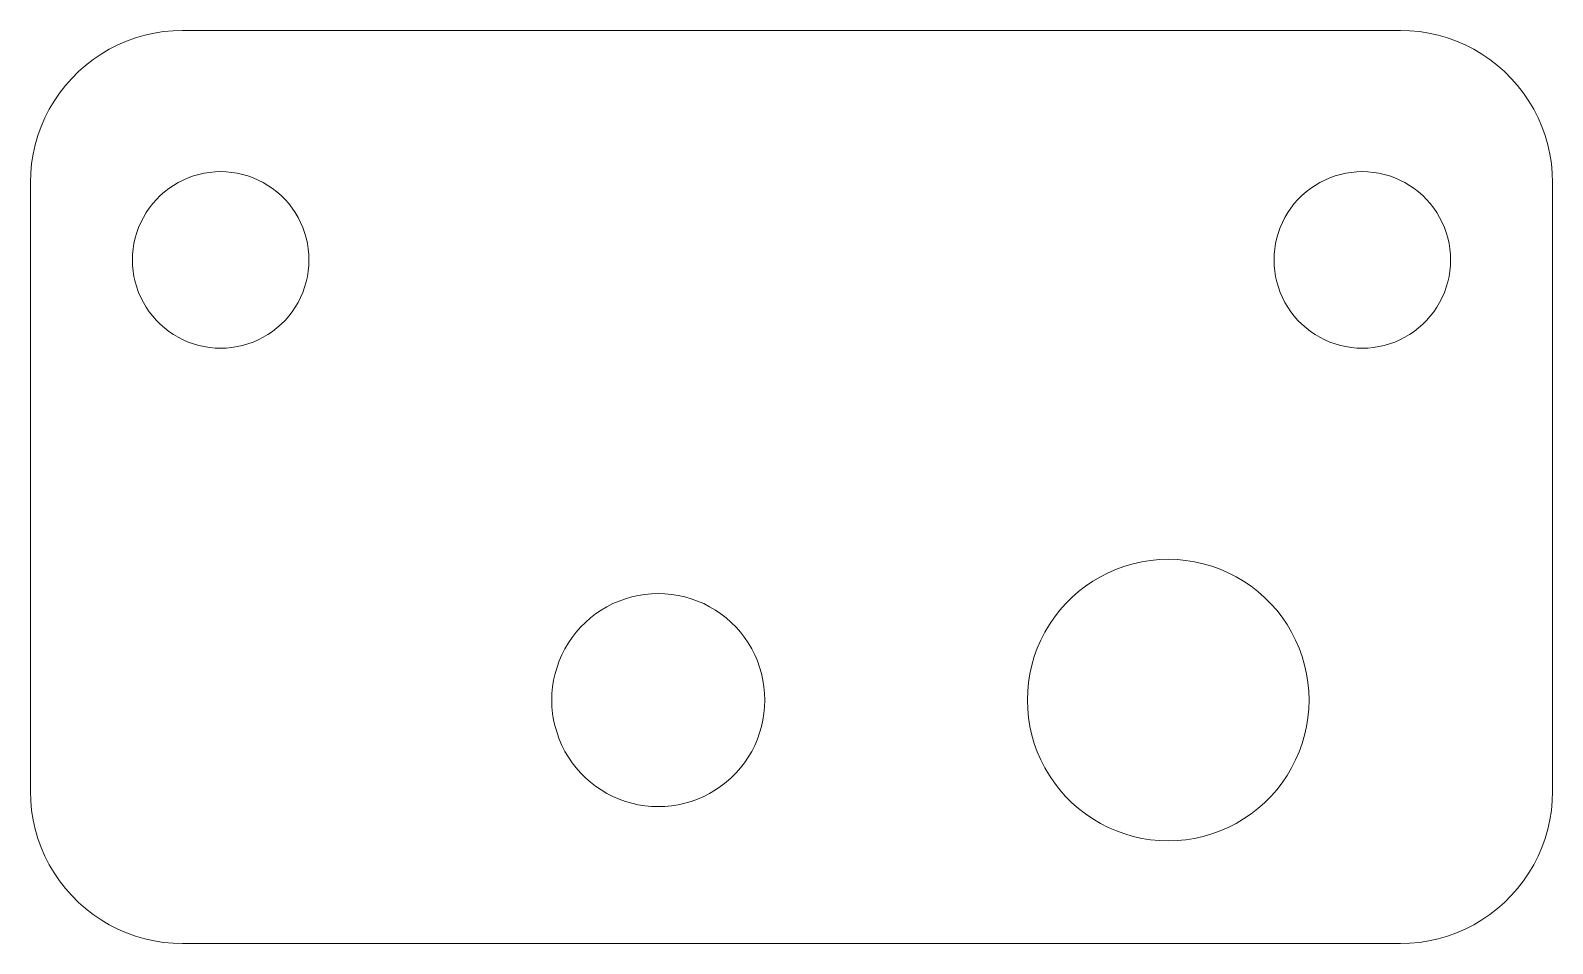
# Model space of a CAD drawing. Header units: millimetres. Extents: x -12.7 to 12.7, y -7.6 to 7.6.
import ezdxf

# ---------------------------------------------------------------- set-up
doc = ezdxf.new("R2010")
doc.units = ezdxf.units.MM
doc.layers.get('0').update_dxf_attribs({"linetype": 'CONTINUOUS', "lineweight": 0})

msp = doc.modelspace()

# ---------------------------------------------------------------- linework, layer by layer
for p, q in [((-10.319, 7.615), (-10.16, 7.62)), ((-10.16, 7.62), (10.16, 7.62)), ((10.16, 7.62), (10.319, 7.615)), ((-11.384, 7.306), (-11.241, 7.378)), ((-11.241, 7.378), (-11.095, 7.442)), ((-11.095, 7.442), (-10.945, 7.496)), ((-10.945, 7.496), (-10.792, 7.54)), ((-10.792, 7.54), (-10.636, 7.575)), ((-10.636, 7.575), (-10.478, 7.6)), ((-10.478, 7.6), (-10.319, 7.615)), ((10.319, 7.615), (10.478, 7.6)), ((10.478, 7.6), (10.636, 7.575)), ((10.636, 7.575), (10.792, 7.54)), ((10.792, 7.54), (10.945, 7.496)), ((10.945, 7.496), (11.095, 7.442)), ((11.095, 7.442), (11.241, 7.378)), ((11.241, 7.378), (11.384, 7.306)), ((-11.779, 7.037), (-11.653, 7.135)), ((-11.653, 7.135), (-11.521, 7.225)), ((-11.521, 7.225), (-11.384, 7.306)), ((11.384, 7.306), (11.521, 7.225)), ((11.521, 7.225), (11.653, 7.135)), ((11.653, 7.135), (11.779, 7.037)), ((-12.012, 6.819), (-11.899, 6.932)), ((-11.899, 6.932), (-11.779, 7.037)), ((11.779, 7.037), (11.899, 6.932)), ((11.899, 6.932), (12.012, 6.819)), ((-12.215, 6.573), (-12.117, 6.699)), ((-12.117, 6.699), (-12.012, 6.819)), ((12.012, 6.819), (12.117, 6.699)), ((12.117, 6.699), (12.215, 6.573)), ((-12.386, 6.304), (-12.305, 6.441)), ((-12.305, 6.441), (-12.215, 6.573)), ((12.215, 6.573), (12.305, 6.441)), ((12.305, 6.441), (12.386, 6.304)), ((-12.522, 6.015), (-12.458, 6.161)), ((-12.458, 6.161), (-12.386, 6.304)), ((12.386, 6.304), (12.458, 6.161)), ((12.458, 6.161), (12.522, 6.015)), ((-12.62, 5.712), (-12.576, 5.865)), ((-12.576, 5.865), (-12.522, 6.015)), ((12.522, 6.015), (12.576, 5.865)), ((12.576, 5.865), (12.62, 5.712)), ((-12.655, 5.556), (-12.62, 5.712)), ((12.62, 5.712), (12.655, 5.556)), ((-12.695, 5.239), (-12.68, 5.398)), ((-12.68, 5.398), (-12.655, 5.556)), ((12.655, 5.556), (12.68, 5.398)), ((12.68, 5.398), (12.695, 5.239)), ((-12.7, 5.08), (-12.695, 5.239)), ((-12.7, -5.08), (-12.7, 5.08)), ((-10.314, 5.034), (-10.235, 5.081)), ((-10.235, 5.081), (-10.152, 5.123)), ((-10.152, 5.123), (-10.067, 5.159)), ((-10.067, 5.159), (-9.98, 5.191)), ((-9.98, 5.191), (-9.891, 5.217)), ((-9.891, 5.217), (-9.801, 5.237)), ((-9.801, 5.237), (-9.71, 5.251)), ((-9.71, 5.251), (-9.618, 5.26)), ((-9.618, 5.26), (-9.525, 5.263)), ((-9.525, 5.263), (-9.432, 5.26)), ((-9.432, 5.26), (-9.34, 5.251)), ((-9.34, 5.251), (-9.249, 5.237)), ((-9.249, 5.237), (-9.159, 5.217)), ((-9.159, 5.217), (-9.07, 5.191)), ((-9.07, 5.191), (-8.983, 5.159)), ((-8.983, 5.159), (-8.898, 5.123)), ((-8.898, 5.123), (-8.815, 5.081)), ((-8.815, 5.081), (-8.736, 5.034)), ((8.736, 5.034), (8.815, 5.081)), ((8.815, 5.081), (8.898, 5.123)), ((8.898, 5.123), (8.983, 5.159)), ((8.983, 5.159), (9.07, 5.191)), ((9.07, 5.191), (9.159, 5.217)), ((9.159, 5.217), (9.249, 5.237)), ((9.249, 5.237), (9.34, 5.251)), ((9.34, 5.251), (9.432, 5.26)), ((9.432, 5.26), (9.525, 5.263)), ((9.525, 5.263), (9.618, 5.26)), ((9.618, 5.26), (9.71, 5.251)), ((9.71, 5.251), (9.801, 5.237)), ((9.801, 5.237), (9.891, 5.217)), ((9.891, 5.217), (9.98, 5.191)), ((9.98, 5.191), (10.067, 5.159)), ((10.067, 5.159), (10.152, 5.123)), ((10.152, 5.123), (10.235, 5.081)), ((10.235, 5.081), (10.314, 5.034)), ((12.695, 5.239), (12.7, 5.08)), ((12.7, 5.08), (12.7, -5.08)), ((-10.599, 4.798), (-10.533, 4.864)), ((-10.533, 4.864), (-10.464, 4.925)), ((-10.464, 4.925), (-10.391, 4.982)), ((-10.391, 4.982), (-10.314, 5.034)), ((-8.736, 5.034), (-8.659, 4.982)), ((-8.659, 4.982), (-8.586, 4.925)), ((-8.586, 4.925), (-8.517, 4.864)), ((-8.517, 4.864), (-8.451, 4.798)), ((8.451, 4.798), (8.517, 4.864)), ((8.517, 4.864), (8.586, 4.925)), ((8.586, 4.925), (8.659, 4.982)), ((8.659, 4.982), (8.736, 5.034)), ((10.314, 5.034), (10.391, 4.982)), ((10.391, 4.982), (10.464, 4.925)), ((10.464, 4.925), (10.533, 4.864)), ((10.533, 4.864), (10.599, 4.798)), ((-10.816, 4.499), (-10.769, 4.579)), ((-10.769, 4.579), (-10.717, 4.656)), ((-10.717, 4.656), (-10.66, 4.729)), ((-10.66, 4.729), (-10.599, 4.798)), ((-8.451, 4.798), (-8.39, 4.729)), ((-8.39, 4.729), (-8.333, 4.656)), ((-8.333, 4.656), (-8.281, 4.579)), ((-8.281, 4.579), (-8.234, 4.499)), ((8.234, 4.499), (8.281, 4.579)), ((8.281, 4.579), (8.333, 4.656)), ((8.333, 4.656), (8.39, 4.729)), ((8.39, 4.729), (8.451, 4.798)), ((10.599, 4.798), (10.66, 4.729)), ((10.66, 4.729), (10.717, 4.656)), ((10.717, 4.656), (10.769, 4.579)), ((10.769, 4.579), (10.816, 4.499)), ((-10.926, 4.245), (-10.895, 4.332)), ((-10.895, 4.332), (-10.858, 4.417)), ((-10.858, 4.417), (-10.816, 4.499)), ((-8.234, 4.499), (-8.192, 4.417)), ((-8.192, 4.417), (-8.155, 4.332)), ((-8.155, 4.332), (-8.124, 4.245)), ((8.124, 4.245), (8.155, 4.332)), ((8.155, 4.332), (8.192, 4.417)), ((8.192, 4.417), (8.234, 4.499)), ((10.816, 4.499), (10.858, 4.417)), ((10.858, 4.417), (10.895, 4.332)), ((10.895, 4.332), (10.926, 4.245)), ((-10.987, 3.974), (-10.972, 4.066)), ((-10.972, 4.066), (-10.952, 4.156)), ((-10.952, 4.156), (-10.926, 4.245)), ((-8.124, 4.245), (-8.098, 4.156)), ((-8.098, 4.156), (-8.078, 4.066)), ((-8.078, 4.066), (-8.063, 3.974)), ((8.063, 3.974), (8.078, 4.066)), ((8.078, 4.066), (8.098, 4.156)), ((8.098, 4.156), (8.124, 4.245)), ((10.926, 4.245), (10.952, 4.156)), ((10.952, 4.156), (10.972, 4.066)), ((10.972, 4.066), (10.987, 3.974)), ((-10.998, 3.79), (-10.995, 3.882)), ((-10.995, 3.882), (-10.987, 3.974)), ((-8.063, 3.974), (-8.055, 3.882)), ((-8.055, 3.882), (-8.052, 3.79)), ((8.052, 3.79), (8.055, 3.882)), ((8.055, 3.882), (8.063, 3.974)), ((10.987, 3.974), (10.995, 3.882)), ((10.995, 3.882), (10.998, 3.79)), ((-10.995, 3.697), (-10.998, 3.79)), ((-10.987, 3.605), (-10.995, 3.697)), ((-10.972, 3.514), (-10.987, 3.605)), ((-8.063, 3.605), (-8.078, 3.514)), ((-8.055, 3.697), (-8.063, 3.605)), ((-8.052, 3.79), (-8.055, 3.697)), ((8.055, 3.697), (8.052, 3.79)), ((8.063, 3.605), (8.055, 3.697)), ((8.078, 3.514), (8.063, 3.605)), ((10.987, 3.605), (10.972, 3.514)), ((10.995, 3.697), (10.987, 3.605)), ((10.998, 3.79), (10.995, 3.697)), ((-10.952, 3.423), (-10.972, 3.514)), ((-10.926, 3.334), (-10.952, 3.423)), ((-10.895, 3.247), (-10.926, 3.334)), ((-8.124, 3.334), (-8.155, 3.247)), ((-8.098, 3.423), (-8.124, 3.334)), ((-8.078, 3.514), (-8.098, 3.423)), ((8.098, 3.423), (8.078, 3.514)), ((8.124, 3.334), (8.098, 3.423)), ((8.155, 3.247), (8.124, 3.334)), ((10.926, 3.334), (10.895, 3.247)), ((10.952, 3.423), (10.926, 3.334)), ((10.972, 3.514), (10.952, 3.423)), ((-10.858, 3.162), (-10.895, 3.247)), ((-10.816, 3.08), (-10.858, 3.162)), ((-10.769, 3), (-10.816, 3.08)), ((-8.234, 3.08), (-8.281, 3)), ((-8.192, 3.162), (-8.234, 3.08)), ((-8.155, 3.247), (-8.192, 3.162)), ((8.192, 3.162), (8.155, 3.247)), ((8.234, 3.08), (8.192, 3.162)), ((8.281, 3), (8.234, 3.08)), ((10.816, 3.08), (10.769, 3)), ((10.858, 3.162), (10.816, 3.08)), ((10.895, 3.247), (10.858, 3.162)), ((-10.717, 2.924), (-10.769, 3)), ((-10.66, 2.851), (-10.717, 2.924)), ((-10.599, 2.781), (-10.66, 2.851)), ((-8.39, 2.851), (-8.451, 2.781)), ((-8.333, 2.924), (-8.39, 2.851)), ((-8.281, 3), (-8.333, 2.924)), ((8.333, 2.924), (8.281, 3)), ((8.39, 2.851), (8.333, 2.924)), ((8.451, 2.781), (8.39, 2.851)), ((10.66, 2.851), (10.599, 2.781)), ((10.717, 2.924), (10.66, 2.851)), ((10.769, 3), (10.717, 2.924)), ((-10.533, 2.716), (-10.599, 2.781)), ((-10.464, 2.655), (-10.533, 2.716)), ((-10.391, 2.598), (-10.464, 2.655)), ((-10.314, 2.546), (-10.391, 2.598)), ((-10.235, 2.499), (-10.314, 2.546)), ((-8.736, 2.546), (-8.815, 2.499)), ((-8.659, 2.598), (-8.736, 2.546)), ((-8.586, 2.655), (-8.659, 2.598)), ((-8.517, 2.716), (-8.586, 2.655)), ((-8.451, 2.781), (-8.517, 2.716)), ((8.517, 2.716), (8.451, 2.781)), ((8.586, 2.655), (8.517, 2.716)), ((8.659, 2.598), (8.586, 2.655)), ((8.736, 2.546), (8.659, 2.598)), ((8.815, 2.499), (8.736, 2.546)), ((10.314, 2.546), (10.235, 2.499)), ((10.391, 2.598), (10.314, 2.546)), ((10.464, 2.655), (10.391, 2.598)), ((10.533, 2.716), (10.464, 2.655)), ((10.599, 2.781), (10.533, 2.716)), ((-10.152, 2.457), (-10.235, 2.499)), ((-10.067, 2.42), (-10.152, 2.457)), ((-9.98, 2.389), (-10.067, 2.42)), ((-9.891, 2.363), (-9.98, 2.389)), ((-9.801, 2.343), (-9.891, 2.363)), ((-9.71, 2.328), (-9.801, 2.343)), ((-9.618, 2.319), (-9.71, 2.328)), ((-9.525, 2.316), (-9.618, 2.319)), ((-9.432, 2.319), (-9.525, 2.316)), ((-9.34, 2.328), (-9.432, 2.319)), ((-9.249, 2.343), (-9.34, 2.328)), ((-9.159, 2.363), (-9.249, 2.343)), ((-9.07, 2.389), (-9.159, 2.363)), ((-8.983, 2.42), (-9.07, 2.389)), ((-8.898, 2.457), (-8.983, 2.42)), ((-8.815, 2.499), (-8.898, 2.457)), ((8.898, 2.457), (8.815, 2.499)), ((8.983, 2.42), (8.898, 2.457)), ((9.07, 2.389), (8.983, 2.42)), ((9.159, 2.363), (9.07, 2.389)), ((9.249, 2.343), (9.159, 2.363)), ((9.34, 2.328), (9.249, 2.343)), ((9.432, 2.319), (9.34, 2.328)), ((9.525, 2.316), (9.432, 2.319)), ((9.618, 2.319), (9.525, 2.316)), ((9.71, 2.328), (9.618, 2.319)), ((9.801, 2.343), (9.71, 2.328)), ((9.891, 2.363), (9.801, 2.343)), ((9.98, 2.389), (9.891, 2.363)), ((10.067, 2.42), (9.98, 2.389)), ((10.152, 2.457), (10.067, 2.42)), ((10.235, 2.499), (10.152, 2.457)), ((5.702, -1.28), (5.846, -1.248)), ((5.846, -1.248), (5.992, -1.225)), ((5.992, -1.225), (6.139, -1.211)), ((6.139, -1.211), (6.286, -1.206)), ((6.286, -1.206), (6.434, -1.211)), ((6.434, -1.211), (6.581, -1.225)), ((6.581, -1.225), (6.727, -1.248)), ((6.727, -1.248), (6.871, -1.28)), ((5.028, -1.572), (5.155, -1.497)), ((5.155, -1.497), (5.286, -1.43)), ((5.286, -1.43), (5.422, -1.371)), ((5.422, -1.371), (5.56, -1.321)), ((5.56, -1.321), (5.702, -1.28)), ((6.871, -1.28), (7.013, -1.321)), ((7.013, -1.321), (7.151, -1.371)), ((7.151, -1.371), (7.287, -1.43)), ((7.287, -1.43), (7.418, -1.497)), ((7.418, -1.497), (7.545, -1.572)), ((-2.334, -1.782), (-2.222, -1.778)), ((-2.222, -1.778), (-2.111, -1.782)), ((4.678, -1.843), (4.789, -1.746)), ((4.789, -1.746), (4.905, -1.655)), ((4.905, -1.655), (5.028, -1.572)), ((7.545, -1.572), (7.668, -1.655)), ((7.668, -1.655), (7.784, -1.746)), ((7.784, -1.746), (7.895, -1.843)), ((-3.175, -2.055), (-3.079, -1.998)), ((-3.079, -1.998), (-2.98, -1.947)), ((-2.98, -1.947), (-2.877, -1.903)), ((-2.877, -1.903), (-2.772, -1.865)), ((-2.772, -1.865), (-2.665, -1.834)), ((-2.665, -1.834), (-2.556, -1.809)), ((-2.556, -1.809), (-2.445, -1.792)), ((-2.445, -1.792), (-2.334, -1.782)), ((-2.111, -1.782), (-2, -1.792)), ((-2, -1.792), (-1.889, -1.809)), ((-1.889, -1.809), (-1.78, -1.834)), ((-1.78, -1.834), (-1.673, -1.865)), ((-1.673, -1.865), (-1.568, -1.903)), ((-1.568, -1.903), (-1.465, -1.947)), ((-1.465, -1.947), (-1.366, -1.998)), ((-1.366, -1.998), (-1.27, -2.055)), ((4.476, -2.058), (4.574, -1.948)), ((4.574, -1.948), (4.678, -1.843)), ((7.895, -1.843), (7.999, -1.948)), ((7.999, -1.948), (8.097, -2.058)), ((-3.519, -2.339), (-3.44, -2.26)), ((-3.44, -2.26), (-3.356, -2.186)), ((-3.356, -2.186), (-3.268, -2.118)), ((-3.268, -2.118), (-3.175, -2.055)), ((-1.27, -2.055), (-1.177, -2.118)), ((-1.177, -2.118), (-1.089, -2.186)), ((-1.089, -2.186), (-1.005, -2.26)), ((-1.005, -2.26), (-0.926, -2.339)), ((4.303, -2.297), (4.386, -2.175)), ((4.386, -2.175), (4.476, -2.058)), ((8.097, -2.058), (8.187, -2.175)), ((8.187, -2.175), (8.27, -2.297)), ((-3.724, -2.603), (-3.661, -2.511)), ((-3.661, -2.511), (-3.592, -2.423)), ((-3.592, -2.423), (-3.519, -2.339)), ((-0.926, -2.339), (-0.853, -2.423)), ((-0.853, -2.423), (-0.784, -2.511)), ((-0.784, -2.511), (-0.721, -2.603)), ((4.161, -2.556), (4.228, -2.424)), ((4.228, -2.424), (4.303, -2.297)), ((8.27, -2.297), (8.345, -2.424)), ((8.345, -2.424), (8.412, -2.556)), ((-3.831, -2.799), (-3.781, -2.699)), ((-3.781, -2.699), (-3.724, -2.603)), ((-0.721, -2.603), (-0.664, -2.699)), ((-0.664, -2.699), (-0.614, -2.799)), ((4.052, -2.83), (4.102, -2.691)), ((4.102, -2.691), (4.161, -2.556)), ((8.412, -2.556), (8.471, -2.691)), ((8.471, -2.691), (8.521, -2.83)), ((-3.945, -3.114), (-3.913, -3.007)), ((-3.913, -3.007), (-3.876, -2.901)), ((-3.876, -2.901), (-3.831, -2.799)), ((-0.614, -2.799), (-0.569, -2.901)), ((-0.569, -2.901), (-0.532, -3.007)), ((-0.532, -3.007), (-0.5, -3.114)), ((3.979, -3.116), (4.011, -2.972)), ((4.011, -2.972), (4.052, -2.83)), ((8.521, -2.83), (8.562, -2.972)), ((8.562, -2.972), (8.594, -3.116)), ((-3.986, -3.333), (-3.969, -3.223)), ((-3.969, -3.223), (-3.945, -3.114)), ((-0.5, -3.114), (-0.476, -3.223)), ((-0.476, -3.223), (-0.459, -3.333)), ((3.942, -3.408), (3.956, -3.262)), ((3.956, -3.262), (3.979, -3.116)), ((8.594, -3.116), (8.617, -3.262)), ((8.617, -3.262), (8.631, -3.408)), ((-4, -3.556), (-3.997, -3.444)), ((-3.997, -3.668), (-4, -3.556)), ((-3.997, -3.444), (-3.986, -3.333)), ((-0.459, -3.333), (-0.448, -3.444)), ((-0.448, -3.444), (-0.445, -3.556)), ((-0.445, -3.556), (-0.448, -3.668)), ((3.937, -3.556), (3.942, -3.408)), ((3.942, -3.704), (3.937, -3.556)), ((8.631, -3.408), (8.636, -3.556)), ((8.636, -3.556), (8.631, -3.704)), ((-3.986, -3.779), (-3.997, -3.668)), ((-3.969, -3.889), (-3.986, -3.779)), ((-0.459, -3.779), (-0.476, -3.889)), ((-0.448, -3.668), (-0.459, -3.779)), ((3.956, -3.85), (3.942, -3.704)), ((8.631, -3.704), (8.617, -3.85)), ((-3.945, -3.998), (-3.969, -3.889)), ((-3.913, -4.105), (-3.945, -3.998)), ((-0.5, -3.998), (-0.532, -4.105)), ((-0.476, -3.889), (-0.5, -3.998)), ((3.979, -3.996), (3.956, -3.85)), ((4.011, -4.14), (3.979, -3.996)), ((8.594, -3.996), (8.562, -4.14)), ((8.617, -3.85), (8.594, -3.996)), ((-3.876, -4.211), (-3.913, -4.105)), ((-3.831, -4.313), (-3.876, -4.211)), ((-3.781, -4.413), (-3.831, -4.313)), ((-0.614, -4.313), (-0.664, -4.413)), ((-0.569, -4.211), (-0.614, -4.313)), ((-0.532, -4.105), (-0.569, -4.211)), ((4.052, -4.282), (4.011, -4.14)), ((4.102, -4.421), (4.052, -4.282)), ((8.521, -4.282), (8.471, -4.421)), ((8.562, -4.14), (8.521, -4.282)), ((-3.724, -4.509), (-3.781, -4.413)), ((-3.661, -4.601), (-3.724, -4.509)), ((-0.721, -4.509), (-0.784, -4.601)), ((-0.664, -4.413), (-0.721, -4.509)), ((4.161, -4.556), (4.102, -4.421)), ((4.228, -4.688), (4.161, -4.556)), ((8.412, -4.556), (8.345, -4.688)), ((8.471, -4.421), (8.412, -4.556)), ((-3.592, -4.689), (-3.661, -4.601)), ((-3.519, -4.773), (-3.592, -4.689)), ((-3.44, -4.852), (-3.519, -4.773)), ((-0.926, -4.773), (-1.005, -4.852)), ((-0.853, -4.689), (-0.926, -4.773)), ((-0.784, -4.601), (-0.853, -4.689)), ((4.303, -4.815), (4.228, -4.688)), ((4.386, -4.937), (4.303, -4.815)), ((8.27, -4.815), (8.187, -4.937)), ((8.345, -4.688), (8.27, -4.815)), ((-12.695, -5.239), (-12.7, -5.08)), ((-3.356, -4.926), (-3.44, -4.852)), ((-3.268, -4.994), (-3.356, -4.926)), ((-3.175, -5.057), (-3.268, -4.994)), ((-3.079, -5.114), (-3.175, -5.057)), ((-1.27, -5.057), (-1.366, -5.114)), ((-1.177, -4.994), (-1.27, -5.057)), ((-1.089, -4.926), (-1.177, -4.994)), ((-1.005, -4.852), (-1.089, -4.926)), ((4.476, -5.054), (4.386, -4.937)), ((4.574, -5.164), (4.476, -5.054)), ((8.097, -5.054), (7.999, -5.164)), ((8.187, -4.937), (8.097, -5.054)), ((12.7, -5.08), (12.695, -5.239)), ((-12.68, -5.398), (-12.695, -5.239)), ((-2.98, -5.165), (-3.079, -5.114)), ((-2.877, -5.209), (-2.98, -5.165)), ((-2.772, -5.247), (-2.877, -5.209)), ((-2.665, -5.278), (-2.772, -5.247)), ((-2.556, -5.303), (-2.665, -5.278)), ((-2.445, -5.32), (-2.556, -5.303)), ((-2.334, -5.33), (-2.445, -5.32)), ((-2.222, -5.334), (-2.334, -5.33)), ((-2.111, -5.33), (-2.222, -5.334)), ((-2, -5.32), (-2.111, -5.33)), ((-1.889, -5.303), (-2, -5.32)), ((-1.78, -5.278), (-1.889, -5.303)), ((-1.673, -5.247), (-1.78, -5.278)), ((-1.568, -5.209), (-1.673, -5.247)), ((-1.465, -5.165), (-1.568, -5.209)), ((-1.366, -5.114), (-1.465, -5.165)), ((4.678, -5.269), (4.574, -5.164)), ((4.789, -5.366), (4.678, -5.269)), ((7.895, -5.269), (7.784, -5.366)), ((7.999, -5.164), (7.895, -5.269)), ((12.695, -5.239), (12.68, -5.398)), ((-12.655, -5.556), (-12.68, -5.398)), ((-12.62, -5.712), (-12.655, -5.556)), ((4.905, -5.457), (4.789, -5.366)), ((5.028, -5.54), (4.905, -5.457)), ((5.155, -5.615), (5.028, -5.54)), ((7.545, -5.54), (7.418, -5.615)), ((7.668, -5.457), (7.545, -5.54)), ((7.784, -5.366), (7.668, -5.457)), ((12.655, -5.556), (12.62, -5.712)), ((12.68, -5.398), (12.655, -5.556)), ((-12.576, -5.865), (-12.62, -5.712)), ((5.286, -5.682), (5.155, -5.615)), ((5.422, -5.741), (5.286, -5.682)), ((5.56, -5.791), (5.422, -5.741)), ((5.702, -5.832), (5.56, -5.791)), ((5.846, -5.864), (5.702, -5.832)), ((6.871, -5.832), (6.727, -5.864)), ((7.013, -5.791), (6.871, -5.832)), ((7.151, -5.741), (7.013, -5.791)), ((7.287, -5.682), (7.151, -5.741)), ((7.418, -5.615), (7.287, -5.682)), ((12.62, -5.712), (12.576, -5.865)), ((-12.522, -6.015), (-12.576, -5.865)), ((-12.458, -6.161), (-12.522, -6.015)), ((5.992, -5.887), (5.846, -5.864)), ((6.139, -5.901), (5.992, -5.887)), ((6.286, -5.906), (6.139, -5.901)), ((6.434, -5.901), (6.286, -5.906)), ((6.581, -5.887), (6.434, -5.901)), ((6.727, -5.864), (6.581, -5.887)), ((12.522, -6.015), (12.458, -6.161)), ((12.576, -5.865), (12.522, -6.015)), ((-12.386, -6.304), (-12.458, -6.161)), ((-12.305, -6.441), (-12.386, -6.304)), ((12.386, -6.304), (12.305, -6.441)), ((12.458, -6.161), (12.386, -6.304)), ((-12.215, -6.573), (-12.305, -6.441)), ((-12.117, -6.699), (-12.215, -6.573)), ((12.215, -6.573), (12.117, -6.699)), ((12.305, -6.441), (12.215, -6.573)), ((-12.012, -6.819), (-12.117, -6.699)), ((-11.899, -6.932), (-12.012, -6.819)), ((12.012, -6.819), (11.899, -6.932)), ((12.117, -6.699), (12.012, -6.819)), ((-11.779, -7.037), (-11.899, -6.932)), ((-11.653, -7.135), (-11.779, -7.037)), ((11.779, -7.037), (11.653, -7.135)), ((11.899, -6.932), (11.779, -7.037)), ((-11.521, -7.225), (-11.653, -7.135)), ((-11.384, -7.306), (-11.521, -7.225)), ((-11.241, -7.378), (-11.384, -7.306)), ((11.384, -7.306), (11.241, -7.378)), ((11.521, -7.225), (11.384, -7.306)), ((11.653, -7.135), (11.521, -7.225)), ((-11.095, -7.442), (-11.241, -7.378)), ((-10.945, -7.496), (-11.095, -7.442)), ((-10.792, -7.54), (-10.945, -7.496)), ((-10.636, -7.575), (-10.792, -7.54)), ((-10.478, -7.6), (-10.636, -7.575)), ((-10.319, -7.615), (-10.478, -7.6)), ((-10.16, -7.62), (-10.319, -7.615)), ((10.16, -7.62), (-10.16, -7.62)), ((10.319, -7.615), (10.16, -7.62)), ((10.478, -7.6), (10.319, -7.615)), ((10.636, -7.575), (10.478, -7.6)), ((10.792, -7.54), (10.636, -7.575)), ((10.945, -7.496), (10.792, -7.54)), ((11.095, -7.442), (10.945, -7.496)), ((11.241, -7.378), (11.095, -7.442))]:
    msp.add_line(p, q)

doc.saveas('drawing.dxf')
